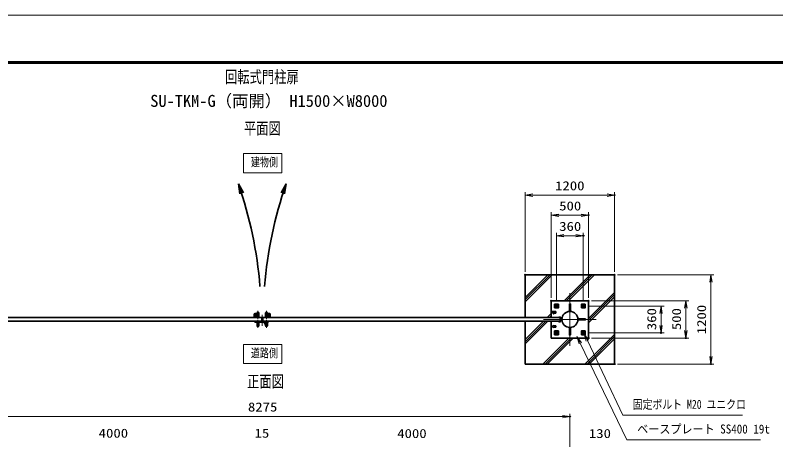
# Model space of a CAD drawing. Units: millimetres at full size. Extents: x -11880 to 11880, y -8400 to 8400.
# Drawn here: x -3591 to 6637, y 2693 to 8400 of the extents above; entities that cross this region are included whole.
import ezdxf
from ezdxf.enums import TextEntityAlignment as Align

# ---------------------------------------------------------------- set-up
doc = ezdxf.new("R2010")
doc.units = ezdxf.units.MM
doc.header["$LTSCALE"] = 30
doc.header["$PDMODE"] = 32
doc.header["$PDSIZE"] = 15
for name, pattern in [('DASHED', [7.5, 6, -1.5]), ('USER1', [18, 12, -1.5, 3, -1.5]), ('USER2', [9, 6, -0.75, 1.5, -0.75])]:
    doc.linetypes.add(name, pattern=pattern)
for name, color, linetype, lineweight in [('0-0_D-TTL', 7, 'Continuous', 18), ('0-1_外形線', 7, 'Continuous', 35), ('0-2_軸線', 200, 'USER1', 15), ('0-3_細線', 2, 'Continuous', 35), ('0-4_寸法線', 4, 'Continuous', 18), ('0-5_0', 7, 'Continuous', 18), ('0-7_隠れ線', 140, 'DASHED', 18), ('0-A_AM_0N', 7, 'Continuous', 50), ('0-B_AM_7N', 6, 'USER2', 18), ('1-2_AM_4N', 4, 'Continuous', 25), ('1-5_ハッチング', 253, 'Continuous', 13)]:
    doc.layers.add(name, color=color, linetype=linetype, lineweight=lineweight)
for name, color, linetype in [('0-6_Defpoints', 7, 'Continuous'), ('0-E_文字3', 254, 'Continuous'), ('1-4_文字', 254, 'Continuous')]:
    doc.layers.add(name, color=color, linetype=linetype)
doc.styles.add('ＭＳ ゴシック', font='')
doc.styles.get('ＭＳ ゴシック').set_extended_font_data('MS Gothic')

# ---------------------------------------------------------------- blocks, each defined once
blk = doc.blocks.new('A$C4093506B')
at = {"layer": '0-1_外形線'}
for p, q in [((-373.3, 0), (376.7, 0)), ((-373.3, -1755), (-373.3, 0)), ((376.7, -1755), (376.7, 0))]:
    blk.add_line(p, q, dxfattribs=at)
blk.add_arc((1.7, -1755), 375, 180, 0, dxfattribs=at)
at = {"layer": '0-2_軸線', "linetype": 'USER2'}
blk.add_line((1.7, 532.5), (1.7, -2662.5), dxfattribs=at)
blk = doc.blocks.new('A$C031A601E')
at = {"layer": '0-1_外形線'}
for p, q in [((-914.7, 739.2), (-914.7, -610.8)), ((-614.7, -910.8), (585.3, -910.8))]:
    blk.add_line(p, q, dxfattribs=at)
blk.add_lwpolyline([(885.3, -610.8), (885.3, 739.2), (-914.7, 739.2)], dxfattribs=at)
for centre, start, end in [((-614.7, -610.8), 180, 270), ((585.3, -610.8), 270, 0)]:
    blk.add_arc(centre, 300, start, end, dxfattribs=at)
at = {"layer": '0-2_軸線'}
for q in [(-14.7, 645.4), (-670.9, -10.8), (641.6, -10.8), (-14.7, -667.1)]:
    blk.add_line((-14.7, -10.8), q, dxfattribs=at)
at = {"layer": '0-3_細線'}
blk.add_circle((-14.7, -10.8), 525, dxfattribs=at)
at = {"layer": '0-7_隠れ線', "linetype": 'Continuous'}
blk.add_line((-914.7, 589.2), (885.3, 589.2), dxfattribs=at)
at = {"layer": '0-7_隠れ線'}
for radius in [420, 315, 285]:
    blk.add_circle((-14.7, -10.8), radius, dxfattribs=at)
blk = doc.blocks.new('U50')
at = {"layer": '0-A_AM_0N'}
blk.add_lwpolyline([(22774079.5, 87178301.6), (22774529.5, 87178041.8), (22774979.5, 87178301.6), (22774979.5, 87178821.2), (22774529.5, 87179081.1), (22774079.5, 87178821.2)], close=True, dxfattribs=at)
for radius in [450, 259.4]:
    blk.add_circle((22774529.5, 87178561.4), radius, dxfattribs=at)
at = {"layer": '0-B_AM_7N'}
for p, q in [((22773958, 87178561.4), (22775101.1, 87178561.4)), ((22774529.5, 87179133), (22774529.5, 87177989.9))]:
    blk.add_line(p, q, dxfattribs=at)
at = {"layer": '1-2_AM_4N'}
blk.add_arc((22774529.5, 87178561.4), 300, 260, 170, dxfattribs=at)
blk = doc.blocks.new('U51')
at = {"layer": '0-A_AM_0N'}
blk.add_lwpolyline([(22784879.5, 87178301.6), (22785329.5, 87178041.8), (22785779.5, 87178301.6), (22785779.5, 87178821.2), (22785329.5, 87179081.1), (22784879.5, 87178821.2)], close=True, dxfattribs=at)
for radius in [450, 259.4]:
    blk.add_circle((22785329.5, 87178561.4), radius, dxfattribs=at)
at = {"layer": '0-B_AM_7N'}
for p, q in [((22784758, 87178561.4), (22785901.1, 87178561.4)), ((22785329.5, 87179133), (22785329.5, 87177989.9))]:
    blk.add_line(p, q, dxfattribs=at)
at = {"layer": '1-2_AM_4N'}
blk.add_arc((22785329.5, 87178561.4), 300, 260, 170, dxfattribs=at)
blk = doc.blocks.new('U52')
at = {"layer": '0-A_AM_0N'}
blk.add_lwpolyline([(22784879.5, 87167501.6), (22785329.5, 87167241.8), (22785779.5, 87167501.6), (22785779.5, 87168021.2), (22785329.5, 87168281.1), (22784879.5, 87168021.2)], close=True, dxfattribs=at)
for radius in [450, 259.4]:
    blk.add_circle((22785329.5, 87167761.4), radius, dxfattribs=at)
at = {"layer": '0-B_AM_7N'}
for p, q in [((22784758, 87167761.4), (22785901.1, 87167761.4)), ((22785329.5, 87168333), (22785329.5, 87167189.9))]:
    blk.add_line(p, q, dxfattribs=at)
at = {"layer": '1-2_AM_4N'}
blk.add_arc((22785329.5, 87167761.4), 300, 260, 170, dxfattribs=at)
blk = doc.blocks.new('U53')
at = {"layer": '0-A_AM_0N'}
blk.add_lwpolyline([(22774079.5, 87167501.6), (22774529.5, 87167241.8), (22774979.5, 87167501.6), (22774979.5, 87168021.2), (22774529.5, 87168281.1), (22774079.5, 87168021.2)], close=True, dxfattribs=at)
for radius in [450, 259.4]:
    blk.add_circle((22774529.5, 87167761.4), radius, dxfattribs=at)
at = {"layer": '0-B_AM_7N'}
for p, q in [((22773958, 87167761.4), (22775101.1, 87167761.4)), ((22774529.5, 87168333), (22774529.5, 87167189.9))]:
    blk.add_line(p, q, dxfattribs=at)
at = {"layer": '1-2_AM_4N'}
blk.add_arc((22774529.5, 87167761.4), 300, 260, 170, dxfattribs=at)
blk = doc.blocks.new('ddgfdgggg')
at = {"layer": '0-1_外形線'}
for p, q in [((0, 720), (8880, 720)), ((0, 360), (8880, 360)), ((360, 0), (360, 360)), ((720, 0), (720, 360)), ((3480, 240), (3480, 360)), ((3540, 144), (3540, 240)), ((4620, 240), (4620, 144)), ((7080, 240), (7080, 360)), ((8280, 240), (7080, 240)), ((7140, 144), (7140, 240)), ((8220, 240), (8220, 144)), ((8280, 360), (8280, 240)), ((8880, 360), (8880, 720)), ((13680, 240), (13680, 720)), ((13680, 720), (19680, 720)), ((13680, 240), (19680, 240)), ((14340, 24), (14340, 120)), ((15180, -360), (15180, 240)), ((15420, 120), (15420, 24)), ((17940, 24), (17940, 120)), ((18180, -360), (18180, 240)), ((19020, 120), (19020, 24)), ((19680, 720), (19680, 240)), ((0, -720), (20459.5, -720)), ((623.5, -360), (20506.9, -360)), ((4320, -156), (3840, -156)), ((7920, -156), (7440, -156)), ((15120, -276), (14640, -276)), ((15000, -2400), (15000, -1320)), ((15240, -1080), (18120, -1080)), ((15960, -1080), (15960, -720)), ((15960, -1595), (17400, -1595)), ((17400, -1080), (17400, -720)), ((18720, -276), (18240, -276)), ((18360, -2400), (18360, -1320)), ((21386.8, -968.5), (20459.5, -720)), ((21480, -620.7), (20506.9, -360)), ((21386.8, -968.5), (21480, -620.7))]:
    blk.add_line(p, q, dxfattribs=at)
for points in [[(4680, 360), (4680, 240), (3480, 240)], [(15480, 240), (15480, 120), (14280, 120), (14280, 240)], [(19080, 240), (19080, 120), (17880, 120), (17880, 240)]]:
    blk.add_lwpolyline(points, dxfattribs=at)
for centre, radius, start, end in [((0, 0), 720, 90, 0), ((0, 0), 360, 90, 0), ((3840, 144), 300, 180, 270), ((4320, 144), 300, 270, 0.00002), ((7440, 144), 300, 180, 270), ((7920, 144), 300, 270, 0.00002), ((14640, 24), 300, 180, 270), ((15120, 24), 300, 270, 0.00002), ((18240, 24), 300, 180, 270), ((18720, 24), 300, 270, 0.00002), ((15240, -1320), 240, 90.00002, 180), ((16680, -2400), 1680, 180, 0), ((16680, -2400), 1080, 131.8103, 48.18971), ((18120, -1320), 240, 0.00002, 90.00002)]:
    blk.add_arc(centre, radius, start, end, dxfattribs=at)
at = {"layer": '0-2_軸線'}
for q in [(0, 1526.2), (0, -1526.2), (1526.2, 0)]:
    blk.add_line((0, 0), q, dxfattribs=at)
at = {"layer": '0-7_隠れ線', "linetype": 'Continuous'}
for p, q in [((16080, 720), (16380, 420)), ((16380, 420), (16980, 420)), ((16380, -1080), (16380, 420)), ((16500, -1080), (16500, 420)), ((16860, -1080), (16860, 420)), ((17280, 720), (16980, 420)), ((16980, -1080), (16980, 420)), ((15960, -720), (15960, -360)), ((17400, -720), (17400, -360))]:
    blk.add_line(p, q, dxfattribs=at)
blk = doc.blocks.new('_Open')
at = {"layer": '0-5_0', "color": 4}
blk.add_line((-30, 5), (0, 0), dxfattribs=at)
blk.add_lwpolyline([(-30, -5), (0, 0), (-30, 0)], dxfattribs=at)
blk = doc.blocks.new('S36')
at = {"layer": '0-4_寸法線'}
for points in [[(22849598.4, 87134625.4), (22801305.6, 87134625.4), (22786984, 87164639), (22785692.1, 87167346.5)], [(22787435.3, 87164854.3), (22785692.1, 87167346.5), (22786532.8, 87164423.6)]]:
    blk.add_lwpolyline(points, dxfattribs=at)
at = {"layer": '0-4_寸法線', "color": 254, "style": 'ＭＳ ゴシック', "width": 0.8}
blk.add_text('固定ボルト M20 ユニクロ', height=3637, dxfattribs=at).set_placement((22805314.6, 87136025.9), align=Align.BOTTOM_LEFT)
blk = doc.blocks.new('S37')
at = {"layer": '0-4_寸法線'}
for points in [[(22856841.6, 87124668.3), (22802875.2, 87124668.3), (22784091.5, 87163575.3), (22782787.2, 87166276.9)], [(22784541.7, 87163792.6), (22782787.2, 87166276.9), (22783641.2, 87163357.9)]]:
    blk.add_lwpolyline(points, dxfattribs=at)
at = {"layer": '0-4_寸法線', "color": 254, "style": 'ＭＳ ゴシック', "width": 0.9}
blk.add_text('ベースプレート SS400 19t', height=3637, dxfattribs=at).set_placement((22807075.2, 87126068.8), align=Align.BOTTOM_LEFT)

msp = doc.modelspace()

# ---------------------------------------------------------------- linework, layer by layer
at = {"layer": '0-0_D-TTL'}
for points in [[(-11880, -8400.08), (11880, -8400.08), (11880, 8399.92), (-11880, 8399.92)], [(-11116.29, 7779.34), (11116.29, 7779.34), (11116.29, -7777.8), (-11116.29, -7777.8)], [(-11109.21, 7772.27), (11109.21, 7772.27), (11109.21, -7770.73), (-11109.21, -7770.73)], [(-11102.14, 7765.2), (11102.14, 7765.2), (11102.14, -7763.66), (-11102.14, -7763.66)], [(-11095.07, 7758.13), (11095.07, 7758.13), (11095.07, -7756.58), (-11095.07, -7756.58)], [(-11088, 7751.06), (11088, 7751.06), (11088, -7749.51), (-11088, -7749.51)]]:
    msp.add_lwpolyline(points, close=True, dxfattribs=at)
at = {"layer": '0-1_外形線'}
for p, q in [((3268.04, 4335.99), (3268.04, 4910.99)), ((3618.04, 4560.99), (3618.04, 4335.99)), ((4118.04, 4560.99), (3618.04, 4560.99)), ((4118.04, 4060.99), (4118.04, 4560.99)), ((3718.04, 4341.99), (3738.04, 4341.99)), ((3738.04, 4285.99), (3738.04, 4335.99)), ((3744.04, 4335.99), (3744.04, 4285.99)), ((3744.04, 4323.49), (3760.62, 4323.49)), ((3760.62, 4298.49), (3744.04, 4298.49)), ((3618.04, 4285.99), (3618.04, 4060.99)), ((3618.04, 4060.99), (4118.04, 4060.99))]:
    msp.add_line(p, q, dxfattribs=at)
for points in [[(3268.04, 4910.99), (4468.04, 4910.99), (4468.04, 3710.99), (3268.04, 3710.99), (3268.04, 4285.99)], [(3738.04, 4335.99), (3718.04, 4335.99), (3718.04, 4341.99)], [(3738.04, 4279.99), (3718.04, 4279.99), (3718.04, 4285.99), (3738.04, 4285.99)]]:
    msp.add_lwpolyline(points, dxfattribs=at)
for points in [[(3663.04, 4465.99), (3713.04, 4465.99), (3713.04, 4515.99), (3663.04, 4515.99)], [(4023.04, 4465.99), (4073.04, 4465.99), (4073.04, 4515.99), (4023.04, 4515.99)], [(-276.96, 4335.99), (-4276.96, 4335.99), (-4276.96, 4285.99), (-276.96, 4285.99)], [(-261.96, 4335.99), (3738.04, 4335.99), (3738.04, 4285.99), (-261.96, 4285.99)], [(3663.04, 4105.99), (3713.04, 4105.99), (3713.04, 4155.99), (3663.04, 4155.99)], [(4023.04, 4105.99), (4073.04, 4105.99), (4073.04, 4155.99), (4023.04, 4155.99)]]:
    msp.add_lwpolyline(points, close=True, dxfattribs=at)
for centre, radius in [((3868.04, 4310.99), 108.15), ((-346.96, 4360.99), 12.5), ((-191.96, 4360.99), 12.5)]:
    msp.add_circle(centre, radius, dxfattribs=at)
for centre, start, end in [((3738.04, 4335.99), 0, 90), ((3738.04, 4285.99), 270, 0)]:
    msp.add_arc(centre, 6, start, end, dxfattribs=at)
at = {"layer": '0-2_軸線'}
for p, q in [((3868.04, 4310.99), (3868.04, 4664.54)), ((-346.96, 4360.99), (-360.71, 4360.99)), ((-346.96, 4360.99), (-346.96, 4374.74)), ((-346.96, 4360.99), (-346.96, 4347.24)), ((-346.96, 4360.99), (-333.21, 4360.99)), ((-269.46, 4374.58), (-269.46, 4223.63)), ((-269.46, 4374.58), (-269.46, 4223.63)), ((-191.96, 4360.99), (-205.71, 4360.99)), ((-191.96, 4360.99), (-191.96, 4374.74)), ((-191.96, 4360.99), (-178.21, 4360.99)), ((-191.96, 4360.99), (-191.96, 4347.24)), ((3868.04, 4310.99), (3514.49, 4310.99)), ((3738.04, 4310.99), (3898.54, 4310.99)), ((3868.04, 4310.99), (4221.6, 4310.99)), ((3868.04, 4310.99), (3868.04, 3957.43))]:
    msp.add_line(p, q, dxfattribs=at)
at = {"layer": '0-3_細線'}
for p, q in [((-590.78, 6131.72), (-569.74, 5997.04)), ((-590.78, 6131.72), (-523.08, 6010.54)), ((51.86, 6131.72), (-15.84, 6010.54)), ((51.86, 6131.72), (30.83, 5997.04)), ((3862.04, 4518.89), (3862.04, 4418.97)), ((3744.04, 4327.49), (3748.04, 4323.49)), ((3748.04, 4298.49), (3744.04, 4294.49)), ((3648.04, 4235.99), (3628.04, 4215.99)), ((3628.04, 4215.99), (3648.04, 4195.99)), ((3648.04, 4235.99), (3648.04, 4225.99)), ((3648.04, 4225.99), (3678.04, 4225.99)), ((3678.04, 4205.99), (3648.04, 4205.99)), ((3648.04, 4195.99), (3648.04, 4205.99)), ((3678.04, 4225.99), (3678.04, 4205.99))]:
    msp.add_line(p, q, dxfattribs=at)
for points in [[(3862.04, 4518.89), (3874.04, 4518.89), (3874.04, 4419.14)], [(3648.04, 4425.99), (3628.04, 4405.99), (3648.04, 4385.99), (3648.04, 4395.99)], [(3648.04, 4425.99), (3648.04, 4415.99), (3678.04, 4415.99), (3678.04, 4395.99), (3648.04, 4395.99)], [(3976.03, 4316.99), (4075.94, 4316.99), (4075.94, 4304.99), (3976.03, 4304.99)], [(3862.04, 4203), (3862.04, 4103.09), (3874.04, 4103.09), (3874.04, 4202.84)]]:
    msp.add_lwpolyline(points, dxfattribs=at)
for centre, start, end in [((-5739.37, 4328.31), 4.47285, 19.30394), ((5200.45, 4328.31), 160.69606, 175.52715)]:
    msp.add_arc(centre, 5455.3, start, end, dxfattribs=at)
at = {"layer": '0-4_寸法線'}
for p, q in [((3268.04, 4950.99), (3268.04, 6021.92)), ((3268.04, 5981.92), (4468.04, 5981.92)), ((4468.04, 4950.99), (4468.04, 6021.92)), ((3618.04, 4600.99), (3618.04, 5750.99)), ((4118.04, 4600.99), (4118.04, 5750.99)), ((3618.04, 5710.99), (4118.04, 5710.99)), ((3688.04, 4550.04), (3688.04, 5476.07)), ((3688.04, 5436.07), (4048.04, 5436.07)), ((4048.04, 4550.04), (4048.04, 5476.07)), ((4508.04, 4910.99), (5804.38, 4910.99)), ((5764.38, 4910.99), (5764.38, 3710.99)), ((4158.04, 4560.99), (5467.25, 4560.99)), ((5427.25, 4560.99), (5427.25, 4060.99)), ((4107.09, 4490.99), (5133.39, 4490.99)), ((5093.39, 4490.99), (5093.39, 4130.99)), ((4107.09, 4130.99), (5133.39, 4130.99)), ((4158.04, 4060.99), (5467.25, 4060.99)), ((4508.04, 3710.99), (5804.38, 3710.99)), ((-4406.96, 3004.08), (3868.04, 3004.08)), ((3868.04, 1128.08), (3868.04, 3044.08))]:
    msp.add_line(p, q, dxfattribs=at)
for points in [[(-519.14, 6283.12), (-3.87, 6283.12), (-3.87, 6540.19), (-519.14, 6540.19)], [(-519.14, 3717.45), (-3.87, 3717.45), (-3.87, 3974.53), (-519.14, 3974.53)]]:
    msp.add_lwpolyline(points, close=True, dxfattribs=at)
at = {"layer": '0-6_Defpoints'}
for p in [(4468.04, 5981.92), (4118.04, 5710.99), (4048.04, 5436.07), (3268.04, 4910.99), (4468.04, 4910.99), (4468.04, 4910.99), (3618.04, 4560.99), (3688.04, 4510.04), (4048.04, 4510.04), (4118.04, 4560.99), (4118.04, 4560.99), (4067.09, 4490.99), (4067.09, 4130.99), (5093.39, 4130.99), (4118.04, 4060.99), (5427.25, 4060.99), (4468.04, 3710.99), (5764.38, 3710.99), (3868.04, 3004.08)]:
    msp.add_point(p, dxfattribs=at)
at = {"layer": '0-7_隠れ線'}
for centre in [(3688.04, 4490.99), (4048.04, 4490.99), (3688.04, 4130.99), (4048.04, 4130.99)]:
    msp.add_circle(centre, 20, dxfattribs=at)
at = {"layer": '1-5_ハッチング'}
for p, q in [((3268.04, 4605.63), (3573.4, 4910.99)), ((3268.04, 4576.63), (3602.4, 4910.99)), ((3268.04, 4547.63), (3631.4, 4910.99)), ((3789.08, 4560.99), (4139.08, 4910.99)), ((3818.08, 4560.99), (4168.08, 4910.99)), ((3847.08, 4560.99), (4197.08, 4910.99)), ((4118.04, 4324.26), (4468.04, 4674.26)), ((4118.04, 4295.26), (4468.04, 4645.26)), ((4118.04, 4266.26), (4468.04, 4616.26)), ((3564.08, 4335.99), (3618.04, 4389.95)), ((3593.08, 4335.99), (3618.04, 4360.95)), ((3268.04, 4039.95), (3514.08, 4285.99)), ((3268.04, 4010.95), (3543.08, 4285.99)), ((3268.04, 3981.95), (3572.08, 4285.99)), ((4070.45, 3710.99), (4468.04, 4108.58)), ((3504.77, 3710.99), (3854.77, 4060.99)), ((3533.77, 3710.99), (3883.77, 4060.99)), ((3562.77, 3710.99), (3912.77, 4060.99)), ((4099.45, 3710.99), (4468.04, 4079.58)), ((4128.45, 3710.99), (4468.04, 4050.58))]:
    msp.add_line(p, q, dxfattribs=at)

# ---------------------------------------------------------------- block references
at = {"layer": '0-1_外形線', "yscale": 0.03333333, "rotation": 180}
for name, p, xscale in [('A$C4093506B', (-326.9, 4335.99), 0.03333333), ('A$C4093506B', (-212.01, 4335.99), -0.03333333), ('A$C031A601E', (-346.47, 4360.63), -0.03333333), ('A$C031A601E', (-192.45, 4360.63), 0.03333333)]:
    msp.add_blockref(name, p, dxfattribs=dict(at, xscale=xscale))
at = {"layer": '0-1_外形線'}
for name, p, xscale, yscale in [('A$C4093506B', (-326.9, 4285.99), -0.03333333, 0.03333333), ('A$C4093506B', (-212.01, 4285.99), 0.03333333, 0.03333333), ('ddgfdgggg', (-363.46, 4279.99), 0.008333333, 0.008333333)]:
    msp.add_blockref(name, p, dxfattribs=dict(at, xscale=xscale, yscale=yscale))
at = {"layer": '0-4_寸法線', "xscale": 3.333333, "yscale": 3.333333}
for p, rotation in [((3268.04, 5981.92), 180), ((3618.04, 5710.99), 180), ((3688.04, 5436.07), 180), ((5764.38, 4910.99), 90), ((5427.25, 4560.99), 90), ((5093.39, 4490.99), 90), ((5093.39, 4130.99), 270), ((5427.25, 4060.99), 270), ((5764.38, 3710.99), 270)]:
    msp.add_blockref('_Open', p, dxfattribs=dict(at, rotation=rotation))
at = {"layer": '0-4_寸法線'}
for name, p, xscale, yscale in [('_Open', (4468.04, 5981.92), 3.333333, 3.333333), ('_Open', (4118.04, 5710.99), 3.333333, 3.333333), ('_Open', (4048.04, 5436.07), 3.333333, 3.333333), ('S36', (-755462.94, -2901461.06), 0.03333333, 0.03333333), ('S37', (-755462.94, -2901461.06), 0.03333333, 0.03333333), ('_Open', (3868.04, 3004.08), 3.333333, 3.333333)]:
    msp.add_blockref(name, p, dxfattribs=dict(at, xscale=xscale, yscale=yscale))
at = {"layer": '0-A_AM_0N', "xscale": 0.03333333, "yscale": 0.03333333}
for name in ['U50', 'U51', 'U53', 'U52']:
    msp.add_blockref(name, (-755462.94, -2901461.06), dxfattribs=at)

# ---------------------------------------------------------------- texts
at = {"layer": '0-1_外形線', "style": 'ＭＳ ゴシック', "width": 0.75}
for s, p in [('建物側', (-421.55, 6331.83)), ('道路側', (-421.55, 3766.17))]:
    msp.add_text(s, height=115.5, dxfattribs=at).set_placement(p, align=Align.BOTTOM_LEFT)
at = {"layer": '0-4_寸法線', "color": 254, "style": 'ＭＳ ゴシック', "width": 1.2}
for s, p in [('1200', (3668.84, 6010.61)), ('500', (3724.04, 5739.67)), ('360', (3724.04, 5464.76)), ('8275', (-461.46, 3036.77)), ('4000', (-2468.96, 2684.75)), ('15', (-372.66, 2684.75)), ('4000', (1546.04, 2680.75)), ('130', (4123.38, 2680.75))]:
    msp.add_text(s, height=121.2, dxfattribs=at).set_placement(p, align=Align.BOTTOM_LEFT)
for s, p in [('360', (5064.71, 4166.99)), ('500', (5398.57, 4166.99)), ('1200', (5735.7, 4111.79))]:
    msp.add_text(s, height=121.2, rotation=90, dxfattribs=at).set_placement(p, align=Align.BOTTOM_LEFT)
at = {"layer": '0-E_文字3', "style": 'ＭＳ ゴシック', "width": 0.75}
msp.add_text('回転式門柱扉', height=161.7, dxfattribs=at).set_placement((-770.57, 7441.85), align=Align.BOTTOM_LEFT)
at = {"layer": '0-E_文字3', "style": 'ＭＳ ゴシック'}
msp.add_text('SU-TKM-G（両開） H1500×W8000', height=161.6, dxfattribs=at).set_placement((-1775.36, 7118.89), align=Align.BOTTOM_LEFT)
at = {"layer": '1-4_文字', "style": 'ＭＳ ゴシック', "width": 0.75}
for s, p in [('平面図', (-516.2, 6749.66)), ('正面図', (-472.51, 3347.69))]:
    msp.add_text(s, height=161.7, dxfattribs=at).set_placement(p, align=Align.BOTTOM_LEFT)

doc.saveas('drawing.dxf')
